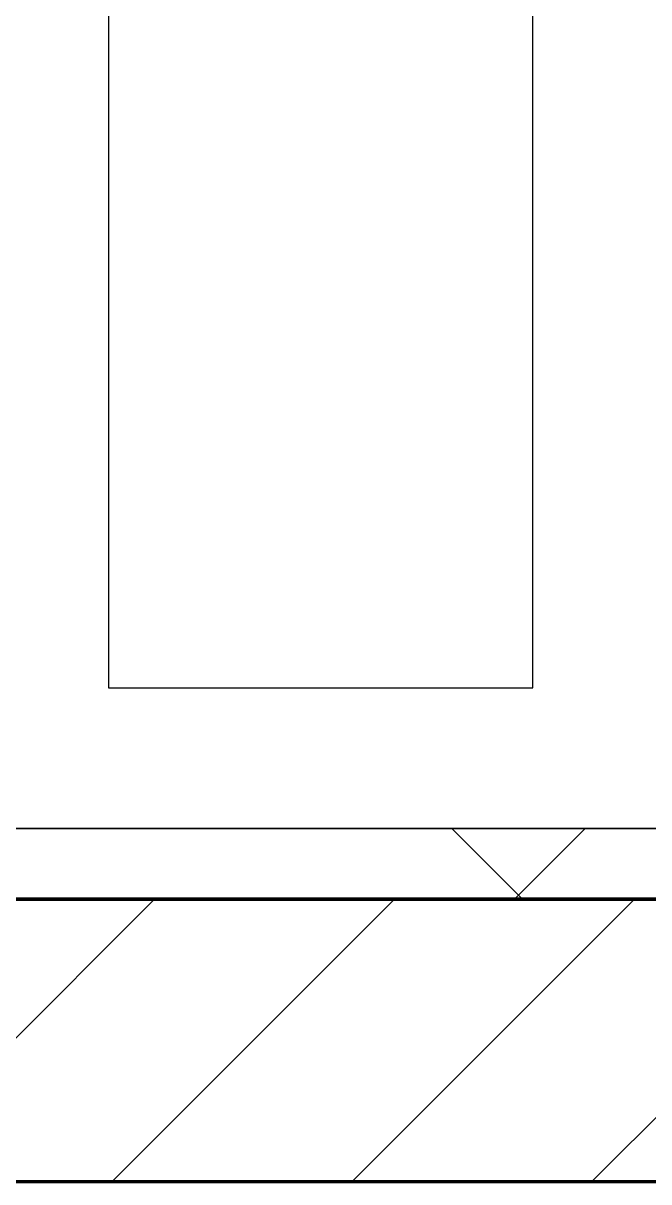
# Model space of a CAD drawing. Header units: millimetres. Extents: x -794334 to -714814, y -17806 to 22403.
# Drawn here: x -754692 to -754249, y -4021 to -3201 of the extents above; entities that cross this region are included whole.
import ezdxf
from ezdxf.xclip import XClip

# ---------------------------------------------------------------- set-up
doc = ezdxf.new("R2010")
doc.units = ezdxf.units.MM
doc.header["$XCLIPFRAME"] = 0
doc.layers.add('000 - WIPEOUT', color=250, linetype='Continuous')
doc.layers.add('A11_ALU.SOLID SHEET', color=2, linetype='Continuous')
for name, color, linetype, lineweight in [('A-GLAZ-CURT', 2, 'Continuous', 9), ('A-WALL', 5, 'Continuous', 35), ('A-WALL-FNSH', 2, 'Continuous', 35), ('A-WALL-PATT', 1, 'Continuous', 35), ('WALL-E', 2, 'Continuous', 35)]:
    doc.layers.add(name, color=color, linetype=linetype, lineweight=lineweight)

# ---------------------------------------------------------------- blocks, each defined once
blk = doc.blocks.new('PPLS-PP19_Custom Tile Pattern - Custom Tile Pattern-V157-4252-01 ENLARGED CONCOURSE LEVEL - REFLECTED CEILING PLAN - SHEET 3')
at = {"layer": 'A-GLAZ-CURT'}
for p, q in [((-300, 0), (300, 0)), ((300, 0), (-300, 0)), ((195.99, 0), (213.31, 0)), ((213.31, 0), (195.99, 0)), ((230.06, 0), (300, 0)), ((-300, -50), (300, -50)), ((300, -50), (-300, -50))]:
    blk.add_line(p, q, dxfattribs=at)
for points, knots in [([(94.4, 0), (94.4, 0), (94.64, 0), (99.11, 0), (108.97, 0), (120.79, 0), (139.94, 0), (163.31, 0), (185.23, 0), (193.62, 0), (194.69, 0), (194.79, 0)], [-2348.345796, -2348.345796, -2348.345796, -2348.345796, -2310.419338, -2233.599744, -2052.234781, -1843.028543, -1530.39897, -1095.004608, -529.74427, -295.064701, -265.121568, -265.121568, -265.121568, -265.121568]), ([(193.8, 0), (193.33, 0), (190.11, 0), (183.13, 0), (171, 0), (161.95, 0), (161.28, 0), (158.35, 0), (157.85, 0), (157.77, 0)], [-11665.349007, -11665.349007, -11665.349007, -11665.349007, -11565.880756, -11105.624034, -10839.086983, -10768.332124, -10666.779182, -10580.760289, -10550.278881, -10550.278881, -10550.278881, -10550.278881]), ([(300, 0), (286.53, 0), (254.22, 0), (207.11, 0), (177.41, 0), (159.34, 0), (158.33, 0), (158.3, 0)], [-285.253232, -285.253232, -285.253232, -285.253232, -244.693688, -187.987675, -143.776725, -129.632772, -123.352749, -123.352749, -123.352749, -123.352749]), ([(159.07, 0), (159.13, 0), (160.84, 0), (165.21, 0), (174.15, 0), (185.98, 0), (208.82, 0), (219.42, 0), (230.06, 0)], [-115.643202, -115.643202, -115.643202, -115.643202, -114.681583, -87.660824, -65.295536, -41.623857, -24.459831, 0, 0, 0, 0]), ([(234.97, 0), (232.5, 0), (226.13, 0), (221.1, 0), (200.27, 0), (182.99, 0), (174.27, 0), (169.67, 0), (168.99, 0)], [-9351.480232, -9351.480232, -9351.480232, -9351.480232, -9221.510254, -9016.44624, -8717.832359, -8253.978395, -8152.463617, -8069.855175, -8069.855175, -8069.855175, -8069.855175]), ([(215.22, 0), (214.62, 0), (210.55, 0), (203.98, 0), (187.54, 0), (175.3, 0), (169.49, 0)], [-203.825446, -203.825446, -203.825446, -203.825446, -198.527383, -184.406837, -162.427601, -142.916156, -142.916156, -142.916156, -142.916156]), ([(171.51, 0), (176.48, 0), (193.23, 0), (201.73, 0), (208.81, 0), (213.51, 0), (226.75, 0), (234.98, 0)], [-7971.819559, -7971.819559, -7971.819559, -7971.819559, -7784.112253, -7606.717214, -7289.299508, -7042.621073, -6659.493746, -6659.493746, -6659.493746, -6659.493746]), ([(172.07, 0), (177.66, 0), (187.87, 0), (201.08, 0), (207.47, 0), (213.96, 0), (215.11, 0)], [-255.364076, -255.364076, -255.364076, -255.364076, -237.955587, -223.92608, -215.862851, -208.75215, -208.75215, -208.75215, -208.75215]), ([(300, 0), (288.22, 0), (262, 0), (230.43, 0), (219.94, 0), (219.02, 0)], [-12528.858583, -12528.858583, -12528.858583, -12528.858583, -11905.454923, -11162.864862, -10856.732305, -10856.732305, -10856.732305, -10856.732305]), ([(219.9, 0), (220.86, 0), (225.02, 0), (231.21, 0), (235, 0)], [-10670.940496, -10670.940496, -10670.940496, -10670.940496, -10511.382485, -10226.49443, -10226.49443, -10226.49443, -10226.49443]), ([(235.49, 0), (236.98, 0), (249.55, 0), (266.73, 0), (281.71, 0), (291.71, 0), (296.52, 0), (297.86, 0), (298.09, 0)], [-6651.550015, -6651.550015, -6651.550015, -6651.550015, -6582.165592, -6068.460911, -5766.029927, -5566.724884, -5280.360606, -5199.253518, -5199.253518, -5199.253518, -5199.253518]), ([(235.79, 0), (239.5, 0), (244.08, 0), (246.54, 0), (246.96, 0)], [-10206.460975, -10206.460975, -10206.460975, -10206.460975, -9925.173265, -9834.877357, -9834.877357, -9834.877357, -9834.877357]), ([(247.1, 0), (246.76, 0), (245.04, 0), (240.67, 0), (236.72, 0), (236.05, 0)], [-9649.085549, -9649.085549, -9649.085549, -9649.085549, -9581.591397, -9406.094246, -9370.397836, -9370.397836, -9370.397836, -9370.397836]), ([(284.76, 0), (284.76, 0), (285.09, 0), (287.47, 0), (293.59, 0), (297.76, 0), (300, 0)], [-4110.630118, -4110.630118, -4110.630118, -4110.630118, -4053.389046, -3959.664717, -3862.421465, -3746.95702, -3746.95702, -3746.95702, -3746.95702]), ([(297.38, 0), (295.84, 0), (291.62, 0), (285.38, 0), (284.87, 0)], [-4803.172655, -4803.172655, -4803.172655, -4803.172655, -4358.271401, -4143.037883, -4143.037883, -4143.037883, -4143.037883])]:
    blk.add_open_spline(points, degree=3, knots=knots, dxfattribs=at)
blk.add_open_spline([(195.11, 0), (194.91, 0), (194.44, 0), (193.8, 0)], degree=3, dxfattribs=at)
blk = doc.blocks.new('PPLS-PP19_Custom Tile Pattern - Custom Tile Pattern-V158-4252-01 ENLARGED CONCOURSE LEVEL - REFLECTED CEILING PLAN - SHEET 3')
at = {"layer": 'A-GLAZ-CURT'}
for p, q in [((-300, 0), (300, 0)), ((300, 0), (-300, 0)), ((-293.07, 0), (-275.75, 0)), ((-275.75, 0), (-293.07, 0)), ((-222.32, 0), (-205, 0)), ((-205, 0), (-222.32, 0)), ((-300, -50), (300, -50)), ((300, -50), (-300, -50))]:
    blk.add_line(p, q, dxfattribs=at)
at = {"layer": 'A-GLAZ-CURT', "flags": 128}
for points in [[(-300, 0), (-291.56, 0), (-283.3, 0), (-275.2, 0), (-267.26, 0), (-259.45, 0), (-251.77, 0), (-244.2, 0), (-236.74, 0), (-229.36, 0)], [(-229.72, 0), (-236.97, 0), (-244.39, 0), (-251.96, 0), (-259.67, 0), (-267.51, 0), (-275.48, 0), (-283.55, 0), (-291.73, 0), (-300, 0)], [(-229.26, 0), (-222.06, 0), (-214.83, 0), (-207.71, 0), (-200.76, 0), (-194.02, 0), (-187.54, 0), (-181.38, 0), (-175.58, 0), (-170.25, 0), (-165.64, 0), (-162.01, 0)], [(-161.39, 0), (-164.95, 0), (-169.65, 0), (-174.47, 0), (-179.49, 0), (-184.81, 0), (-190.44, 0), (-196.37, 0), (-202.58, 0), (-209.04, 0), (-215.73, 0), (-222.63, 0), (-229.25, 0)], [(-161.29, 0), (-159.53, 0), (-157.46, 0), (-154.52, 0), (-149.42, 0), (-141.84, 0), (-132.81, 0), (-126.08, 0)], [(-125.17, 0), (-128.55, 0), (-134.16, 0), (-140.03, 0), (-145.5, 0), (-150.63, 0), (-155.53, 0), (-160.27, 0)]]:
    blk.add_lwpolyline(points, dxfattribs=at)
at = {"layer": 'A-GLAZ-CURT'}
for points, knots in [([(-300, 0), (-284.65, 0), (-236.57, 0), (-174.61, 0), (-129.95, 0), (-110.8, 0), (-99.5, 0), (-91.46, 0)], [-5323.127839, -5323.127839, -5323.127839, -5323.127839, -4502.809032, -2700.551212, -1002.059161, -460.363443, 0, 0, 0, 0]), ([(-229.57, 0), (-246.21, 0), (-268.89, 0), (-294.48, 0), (-300, 0)], [-14795.917182, -14795.917182, -14795.917182, -14795.917182, -13729.592194, -13439.944408, -13439.944408, -13439.944408, -13439.944408]), ([(-137.88, 0), (-140.56, 0), (-147.66, 0), (-147.69, 0), (-158.72, 0), (-174.02, 0), (-185.59, 0), (-209.77, 0), (-232.01, 0), (-255.22, 0), (-262.59, 0), (-264.9, 0), (-265.4, 0)], [-3187.727384, -3187.727384, -3187.727384, -3187.727384, -2919.378265, -2477.344047, -2237.412286, -2029.680487, -1755.085331, -1400.429864, -858.079193, -543.655514, -208.940337, 0, 0, 0, 0]), ([(-258.6, 0), (-257.91, 0), (-254.26, 0), (-243.63, 0), (-234.18, 0), (-229.35, 0)], [-5722.54675, -5722.54675, -5722.54675, -5722.54675, -5657.471696, -5413.335975, -5146.45144, -5146.45144, -5146.45144, -5146.45144]), ([(-133.82, 0), (-135.51, 0), (-137.8, 0), (-149.31, 0), (-162.01, 0), (-177.91, 0), (-199.46, 0), (-216.65, 0), (-231.26, 0), (-233.46, 0), (-234, 0)], [-2731.647847, -2731.647847, -2731.647847, -2731.647847, -2418.507304, -2308.929706, -2113.765672, -1763.376603, -1422.553702, -978.033455, -846.069444, -682.911962, -682.911962, -682.911962, -682.911962]), ([(-233.49, 0), (-233.44, 0), (-232.38, 0), (-230.74, 0), (-225.3, 0), (-223.63, 0)], [-455.274641, -455.274641, -455.274641, -455.274641, -440.605512, -119.536984, 0, 0, 0, 0]), ([(-94.06, 0), (-105.72, 0), (-140.13, 0), (-188.55, 0), (-224.12, 0), (-229.26, 0)], [-18476.414712, -18476.414712, -18476.414712, -18476.414712, -17136.203329, -15131.813646, -14802.690302, -14802.690302, -14802.690302, -14802.690302]), ([(-229.26, 0), (-226.95, 0), (-221.36, 0), (-213.1, 0), (-200.2, 0), (-185.8, 0), (-173.22, 0), (-162.95, 0), (-161.36, 0)], [-5144.843916, -5144.843916, -5144.843916, -5144.843916, -5017.494783, -4832.723979, -4666.091899, -4349.945572, -4000.813434, -3925.950149, -3925.950149, -3925.950149, -3925.950149]), ([(-223.63, 0), (-219.39, 0), (-206.17, 0), (-188.58, 0), (-169.02, 0), (-152.12, 0), (-136.84, 0), (-127.33, 0), (-124.19, 0), (-123.43, 0), (-123.28, 0)], [-5463.295695, -5463.295695, -5463.295695, -5463.295695, -5161.076232, -4739.070012, -4465.409639, -4149.119819, -3839.893365, -3647.167523, -3488.92562, -3439.852845, -3439.852845, -3439.852845, -3439.852845]), ([(-152.35, 0), (-151.03, 0), (-147.71, 0), (-143.57, 0), (-138.62, 0)], [-3494.978217, -3494.978217, -3494.978217, -3494.978217, -3371.022232, -3227.460399, -3227.460399, -3227.460399, -3227.460399]), ([(-118.78, 0), (-121.86, 0), (-126.28, 0), (-136.96, 0), (-147.46, 0), (-150.03, 0), (-150.57, 0)], [-5938.474035, -5938.474035, -5938.474035, -5938.474035, -5700.061948, -5508.838257, -5298.784692, -5196.16478, -5196.16478, -5196.16478, -5196.16478]), ([(-150.34, 0), (-150.07, 0), (-147.75, 0), (-142.6, 0), (-127.26, 0), (-107.3, 0), (-90.42, 0), (-75.26, 0), (-68.41, 0), (-65.12, 0), (-63.63, 0)], [-4948.728362, -4948.728362, -4948.728362, -4948.728362, -4883.323924, -4440.880425, -4054.690705, -3793.097032, -3402.597032, -3144.956779, -3050.982048, -2969.237017, -2969.237017, -2969.237017, -2969.237017]), ([(-26.75, 0), (-27.82, 0), (-36.18, 0), (-53.55, 0), (-78.2, 0), (-110.94, 0), (-130.52, 0), (-147.74, 0), (-149.07, 0)], [-8718.362214, -8718.362214, -8718.362214, -8718.362214, -8532.293389, -8073.216054, -7508.296369, -7004.680444, -6449.282163, -6277.220794, -6277.220794, -6277.220794, -6277.220794]), ([(-148.23, 0), (-146.94, 0), (-140.15, 0), (-137.28, 0), (-133.93, 0), (-128.78, 0), (-126.5, 0)], [-6162.058746, -6162.058746, -6162.058746, -6162.058746, -6017.569127, -5560.701257, -5364.112219, -5231.017328, -5231.017328, -5231.017328, -5231.017328]), ([(-93.5, 0), (-96.38, 0), (-106.94, 0), (-122.65, 0), (-139.03, 0), (-146.11, 0), (-146.95, 0)], [-1538.910998, -1538.910998, -1538.910998, -1538.910998, -1374.161226, -945.742622, -741.901385, -489.130243, -489.130243, -489.130243, -489.130243]), ([(-146.69, 0), (-146.59, 0), (-145.49, 0), (-135.69, 0), (-128.29, 0), (-125.15, 0)], [-420.34245, -420.34245, -420.34245, -420.34245, -406.956646, -290.263673, 0, 0, 0, 0]), ([(-127.41, 0), (-131.63, 0), (-133.16, 0), (-134.09, 0), (-134.15, 0)], [-8540.990293, -8540.990293, -8540.990293, -8540.990293, -8266.114998, -8246.473386, -8246.473386, -8246.473386, -8246.473386]), ([(-134.15, 0), (-133.32, 0), (-130.31, 0), (-117.33, 0), (-92.04, 0), (-74.02, 0), (-62.74, 0), (-60.36, 0), (-59.97, 0)], [-7657.439573, -7657.439573, -7657.439573, -7657.439573, -7293.749979, -6839.55839, -6236.997189, -5713.340575, -5140.470607, -5006.787413, -5006.787413, -5006.787413, -5006.787413]), ([(-120.13, 0), (-120.14, 0), (-120.24, 0), (-121.3, 0), (-129.25, 0), (-133.82, 0)], [-2933.992132, -2933.992132, -2933.992132, -2933.992132, -2920.575025, -2840.280255, -2731.647847, -2731.647847, -2731.647847, -2731.647847]), ([(-113.43, 0), (-113.44, 0), (-113.96, 0), (-119.73, 0), (-125.43, 0), (-127.03, 0), (-127.41, 0)], [-328.499627, -328.499627, -328.499627, -328.499627, -282.672656, -98.539552, -24.539552, 0, 0, 0, 0]), ([(-126.5, 0), (-122.44, 0), (-108.71, 0), (-86.68, 0), (-63.44, 0), (-54.4, 0), (-48.53, 0), (-36.15, 0), (-29.59, 0), (-26.65, 0)], [-5231.017328, -5231.017328, -5231.017328, -5231.017328, -4994.692869, -4542.524482, -4008.285538, -3689.699207, -3546.54457, -3315.260113, -3113.700791, -3113.700791, -3113.700791, -3113.700791]), ([(-125.15, 0), (-124.93, 0), (-121.96, 0), (-113.01, 0), (-98.9, 0), (-85.29, 0), (-71.67, 0), (-65.93, 0), (-65.07, 0)], [-3362.7396, -3362.7396, -3362.7396, -3362.7396, -3342.215224, -3074.362186, -2902.289527, -2605.247022, -2322.099534, -2241.8264, -2241.8264, -2241.8264, -2241.8264]), ([(-122.08, 0), (-122.01, 0), (-121.69, 0), (-121.2, 0), (-120.88, 0)], [-3136.336417, -3136.336417, -3136.336417, -3136.336417, -3110.304437, -3035.164275, -3035.164275, -3035.164275, -3035.164275]), ([(-36.33, 0), (-36.43, 0), (-37.27, 0), (-45.02, 0), (-46.13, 0), (-60.59, 0), (-81.23, 0), (-99.51, 0), (-114.02, 0), (-117.28, 0), (-118.78, 0)], [-1855.773136, -1855.773136, -1855.773136, -1855.773136, -1810.870157, -1672.078046, -1405.135169, -1060.00838, -740.068933, -229.489605, -116.330425, 0, 0, 0, 0]), ([(-117.74, 0), (-117.19, 0), (-114.78, 0), (-113.43, 0), (-113.43, 0)], [-821.249067, -821.249067, -821.249067, -821.249067, -394.672656, -330.879064, -330.879064, -330.879064, -330.879064]), ([(-36.62, 0), (-36.62, 0), (-40.35, 0), (-44.32, 0), (-58.97, 0), (-85.2, 0), (-107.61, 0), (-116.56, 0), (-117.56, 0)], [-4069.478503, -4069.478503, -4069.478503, -4069.478503, -3858.647035, -3538.256648, -2842.901703, -2193.204658, -1433.981041, -985.49888, -985.49888, -985.49888, -985.49888]), ([(-115.82, 0), (-114.96, 0), (-110.41, 0), (-96.78, 0), (-71.33, 0), (-42.53, 0), (-12.78, 0), (4.23, 0), (9.64, 0), (10.14, 0), (10.18, 0)], [-5724.064692, -5724.064692, -5724.064692, -5724.064692, -5430.283136, -5103.229623, -4799.173296, -4065.652676, -3589.737505, -3285.047089, -3066.359526, -3044.715262, -3044.715262, -3044.715262, -3044.715262]), ([(-93.51, 0), (-94.48, 0), (-100.87, 0), (-112.01, 0), (-114.94, 0), (-115.63, 0)], [-840.662974, -840.662974, -840.662974, -840.662974, -789.402658, -501.969187, -243.577221, -243.577221, -243.577221, -243.577221]), ([(-72.93, 0), (-75.51, 0), (-82.04, 0), (-89.72, 0), (-93.5, 0)], [-19442.345229, -19442.345229, -19442.345229, -19442.345229, -18935.241197, -18497.928, -18497.928, -18497.928, -18497.928]), ([(9.32, 0), (9.08, 0), (7.65, 0), (2.57, 0), (-12.23, 0), (-25.64, 0), (-40, 0), (-56.24, 0), (-74.37, 0), (-86.11, 0), (-92.84, 0)], [-2922.926651, -2922.926651, -2922.926651, -2922.926651, -2882.788014, -2720.818881, -2518.50168, -2125.455881, -1792.521578, -1466.981642, -1208.454564, -852.520273, -852.520273, -852.520273, -852.520273]), ([(-91.46, 0), (-90.09, 0), (-84.7, 0), (-77.43, 0), (-72.73, 0), (-72.64, 0), (-72.64, 0)], [-19832.387487, -19832.387487, -19832.387487, -19832.387487, -19753.885894, -19541.04734, -19478.625389, -19471.062469, -19471.062469, -19471.062469, -19471.062469]), ([(-63.96, 0), (-64.13, 0), (-72.5, 0), (-80.63, 0), (-86.16, 0)], [-2171.769325, -2171.769325, -2171.769325, -2171.769325, -2007.031671, -1681.3698, -1681.3698, -1681.3698, -1681.3698]), ([(-29.03, 0), (-33.97, 0), (-43.74, 0), (-56.37, 0), (-71.66, 0), (-77.83, 0), (-82.66, 0), (-83.28, 0), (-83.28, 0)], [-2680.714891, -2680.714891, -2680.714891, -2680.714891, -2413.671296, -2161.752162, -2006.592567, -1646.621388, -1424.436217, -1393.971743, -1393.971743, -1393.971743, -1393.971743]), ([(-83.28, 0), (-83.28, 0), (-82.91, 0), (-76.14, 0), (-62.97, 0), (-48.14, 0), (-36.49, 0), (-33.57, 0), (-29.94, 0), (-28.57, 0)], [-1393.4169, -1393.4169, -1393.4169, -1393.4169, -1353.722004, -1274.333717, -1073.56893, -651.549973, -296.515819, -83.513472, 0, 0, 0, 0]), ([(-66.39, 0), (-66.39, 0), (-63.63, 0), (-53.63, 0), (-34.42, 0), (-29.82, 0), (-29.19, 0)], [-2493.31794, -2493.31794, -2493.31794, -2493.31794, -2315.303971, -1809.437387, -963.711516, -666.19313, -666.19313, -666.19313, -666.19313]), ([(-25.64, 0), (-34.8, 0), (-51.23, 0), (-65.77, 0), (-66.37, 0), (-66.38, 0)], [-3486.088692, -3486.088692, -3486.088692, -3486.088692, -2981.410125, -2542.574734, -2498.224237, -2498.224237, -2498.224237, -2498.224237]), ([(-63.63, 0), (-61.49, 0), (-57.39, 0), (-54.49, 0), (-45.2, 0), (-40.79, 0), (-40.46, 0), (-40.44, 0)], [-2969.237017, -2969.237017, -2969.237017, -2969.237017, -2851.217951, -2734.127174, -2474.780881, -2410.990208, -2350.645972, -2350.645972, -2350.645972, -2350.645972]), ([(-58.83, 0), (-58.37, 0), (-57.29, 0), (-54.23, 0), (-46.33, 0), (-42.62, 0), (-41.76, 0)], [-4859.52896, -4859.52896, -4859.52896, -4859.52896, -4680.891996, -4469.85053, -4321.566175, -4270.495146, -4270.495146, -4270.495146, -4270.495146]), ([(-51.83, 0), (-51.83, 0), (-51.78, 0), (-47.4, 0), (-46.01, 0), (-40.22, 0), (-36.78, 0)], [-632.814994, -632.814994, -632.814994, -632.814994, -627.965721, -508.377888, -260.442412, 0, 0, 0, 0]), ([(42.24, 0), (39.82, 0), (33.46, 0), (24.07, 0), (12.82, 0), (-2.9, 0), (-20.62, 0), (-32.81, 0), (-44.85, 0), (-51.43, 0), (-51.79, 0)], [-2440.196412, -2440.196412, -2440.196412, -2440.196412, -2313.748533, -2106.613311, -1925.670641, -1617.263037, -1290.787923, -1039.307308, -819.71621, -644.910881, -644.910881, -644.910881, -644.910881]), ([(-41.76, 0), (-39.9, 0), (-37.72, 0), (-36.92, 0), (-36.77, 0)], [-4270.495146, -4270.495146, -4270.495146, -4270.495146, -4161.040818, -4106.245333, -4106.245333, -4106.245333, -4106.245333]), ([(-36.29, 0), (-36.29, 0), (-34.66, 0), (-28.88, 0), (-26.95, 0), (-26.54, 0)], [-9150.272121, -9150.272121, -9150.272121, -9150.272121, -9057.163041, -8919.836787, -8834.607043, -8834.607043, -8834.607043, -8834.607043]), ([(30.82, 0), (29.27, 0), (20.14, 0), (3.54, 0), (-16.58, 0), (-34.76, 0), (-36.04, 0)], [-10462.034656, -10462.034656, -10462.034656, -10462.034656, -10363.088938, -9884.23066, -9424.652049, -9182.880979, -9182.880979, -9182.880979, -9182.880979]), ([(-33.34, 0), (-33.34, 0), (-32.93, 0), (-31.16, 0), (-30.52, 0)], [-2415.024266, -2415.024266, -2415.024266, -2415.024266, -2357.633367, -2323.618664, -2323.618664, -2323.618664, -2323.618664]), ([(70.61, 0), (66.16, 0), (55.8, 0), (39.61, 0), (24.74, 0), (2.64, 0), (-17.84, 0), (-30.57, 0), (-31.82, 0), (-32, 0)], [-4647.237329, -4647.237329, -4647.237329, -4647.237329, -4326.416877, -4098.545751, -3766.694881, -3333.063701, -2994.501669, -2698.150104, -2614.070998, -2614.070998, -2614.070998, -2614.070998]), ([(-30.76, 0), (-30.73, 0), (-30.34, 0), (-28.4, 0), (-25.83, 0)], [-54176.191683, -54176.191683, -54176.191683, -54176.191683, -54157.274271, -53946.991625, -53946.991625, -53946.991625, -53946.991625]), ([(-25.63, 0), (-26.09, 0), (-27.9, 0), (-29.52, 0), (-30.21, 0)], [-54517.629259, -54517.629259, -54517.629259, -54517.629259, -54461.685999, -54290.791712, -54290.791712, -54290.791712, -54290.791712]), ([(8.33, 0), (8.19, 0), (7.18, 0), (0.32, 0), (-13.89, 0), (-24.92, 0), (-29.03, 0)], [-3574.286521, -3574.286521, -3574.286521, -3574.286521, -3526.962355, -3285.499107, -2903.012179, -2680.714891, -2680.714891, -2680.714891, -2680.714891]), ([(-28.98, 0), (-28.66, 0), (-27.39, 0), (-24.45, 0), (-22.56, 0)], [-166.548282, -166.548282, -166.548282, -166.548282, -102.06493, 0, 0, 0, 0]), ([(-28.57, 0), (-26.93, 0), (-20.29, 0), (-11.45, 0), (2.08, 0), (13.15, 0), (21.24, 0), (24.62, 0), (24.72, 0), (24.72, 0)], [-5361.429781, -5361.429781, -5361.429781, -5361.429781, -5261.36855, -5050.479954, -4785.90057, -4596.498881, -4445.288762, -4384.376941, -4376.041937, -4376.041937, -4376.041937, -4376.041937]), ([(-25.65, 0), (-23.26, 0), (-19.69, 0), (-15.75, 0), (-15.19, 0)], [-53942.291627, -53942.291627, -53942.291627, -53942.291627, -53749.15266, -53717.791567, -53717.791567, -53717.791567, -53717.791567]), ([(-25.63, 0), (-22.36, 0), (-13.16, 0), (8.61, 0), (15.02, 0), (22.91, 0), (31, 0), (39.04, 0), (51.19, 0), (58.74, 0), (61.34, 0), (61.45, 0)], [-3090.342842, -3090.342842, -3090.342842, -3090.342842, -2864.387349, -2439.246196, -2084.094819, -1956.422387, -1818.904206, -1645.594513, -1443.202566, -1228.752106, -1120.932285, -1120.932285, -1120.932285, -1120.932285]), ([(-13, 0), (-14.35, 0), (-17.42, 0), (-23.39, 0), (-25.57, 0)], [-55207.591944, -55207.591944, -55207.591944, -55207.591944, -54789.006179, -54519.99177, -54519.99177, -54519.99177, -54519.99177]), ([(-25.45, 0), (-24.06, 0), (-15.77, 0), (5.99, 0), (22.06, 0), (35.94, 0), (40.18, 0), (42.24, 0)], [-2226.80122, -2226.80122, -2226.80122, -2226.80122, -2142.497158, -1716.209403, -1206.526904, -1089.329421, -980.484352, -980.484352, -980.484352, -980.484352]), ([(-25.4, 0), (-24.28, 0), (-14.75, 0), (8.83, 0), (43.36, 0), (70.92, 0), (82.12, 0), (83.66, 0)], [-5933.180103, -5933.180103, -5933.180103, -5933.180103, -5862.463379, -5340.621928, -4573.028122, -4094.177415, -3869.465285, -3869.465285, -3869.465285, -3869.465285]), ([(31.18, 0), (25.97, 0), (11.99, 0), (-7.07, 0), (-20.51, 0), (-25.01, 0)], [-4496.803627, -4496.803627, -4496.803627, -4496.803627, -4222.080604, -3745.412743, -3497.513932, -3497.513932, -3497.513932, -3497.513932]), ([(-22.56, 0), (-20.27, 0), (-17.03, 0), (-11.36, 0), (-7.66, 0), (-6.6, 0), (-6.44, 0)], [-56468.192263, -56468.192263, -56468.192263, -56468.192263, -56344.022017, -56303.229861, -56166.290093, -56124.392176, -56124.392176, -56124.392176, -56124.392176]), ([(-15.19, 0), (-13.07, 0), (7.48, 0), (29.35, 0), (41.98, 0), (42.03, 0)], [-461.142613, -461.142613, -461.142613, -461.142613, -429.606584, -390.253598, -390.072149, -390.072149, -390.072149, -390.072149]), ([(-6.54, 0), (-6.73, 0), (-7.2, 0), (-7.6, 0), (-7.79, 0)], [-56009.792147, -56009.792147, -56009.792147, -56009.792147, -55949.290093, -55895.192118, -55895.192118, -55895.192118, -55895.192118]), ([(-2.63, 0), (-2.47, 0), (-1.22, 0), (4.92, 0), (15.97, 0), (22.54, 0), (24.49, 0)], [-226.825321, -226.825321, -226.825321, -226.825321, -220.269177, -206.416616, -198.214427, -187.717507, -187.717507, -187.717507, -187.717507]), ([(103.09, 0), (101.08, 0), (86.31, 0), (63.34, 0), (35.84, 0), (12, 0), (3.08, 0), (-1.67, 0), (-2.25, 0)], [-375.435014, -375.435014, -375.435014, -375.435014, -369.147452, -330.153101, -307.516438, -285.83788, -246.234814, -234.646884, -234.646884, -234.646884, -234.646884]), ([(24.69, 0), (24.54, 0), (20.99, 0), (15.48, 0), (10.8, 0), (9.63, 0)], [-4368.572414, -4368.572414, -4368.572414, -4368.572414, -4306.476363, -4080.000647, -3772.857994, -3772.857994, -3772.857994, -3772.857994]), ([(18.16, 0), (19.15, 0), (24.25, 0), (25.66, 0), (26.12, 0)], [-5700.113719, -5700.113719, -5700.113719, -5700.113719, -5554.232259, -5302.431367, -5302.431367, -5302.431367, -5302.431367]), ([(110.17, 0), (108.09, 0), (103.3, 0), (92.38, 0), (85.59, 0), (74.4, 0), (62.26, 0), (51.85, 0), (43.81, 0), (29.53, 0), (20.67, 0), (18.85, 0), (18.16, 0)], [-7947.40462, -7947.40462, -7947.40462, -7947.40462, -7723.759874, -7531.75727, -7135.649961, -6924.452779, -6738.82075, -6548.303034, -6314.283804, -6135.05769, -5972.647715, -5832.674503, -5832.674503, -5832.674503, -5832.674503]), ([(27.44, 0), (27.9, 0), (29.54, 0), (38.07, 0), (53.39, 0), (71.67, 0), (84.83, 0), (86.01, 0), (92.51, 0), (94.33, 0)], [-5037.309798, -5037.309798, -5037.309798, -5037.309798, -4887.603822, -4705.298446, -4353.683244, -3960.84581, -3759.045785, -3336.541051, -2783.776468, -2783.776468, -2783.776468, -2783.776468]), ([(27.89, 0), (29.09, 0), (32.54, 0), (38.86, 0), (42.23, 0)], [-147.777612, -147.777612, -147.777612, -147.777612, -135.792042, -124.354776, -124.354776, -124.354776, -124.354776])]:
    blk.add_open_spline(points, degree=3, knots=knots, dxfattribs=at)
for points in [[(-160.82, 0), (-159.24, 0), (-157.93, 0), (-157.22, 0)], [(-86.16, 0), (-88.54, 0), (-90.94, 0), (-93.38, 0)], [(-39.84, 0), (-39.08, 0), (-38.11, 0), (-37.36, 0)], [(-36.78, 0), (-33.43, 0), (-29.64, 0), (-25.64, 0)], [(-30.52, 0), (-28.76, 0), (-27.17, 0), (-25.62, 0)], [(24.49, 0), (25.23, 0), (25.72, 0), (26.04, 0)], [(42.02, 0), (38.51, 0), (34.71, 0), (30.82, 0)]]:
    blk.add_open_spline(points, degree=3, dxfattribs=at)
blk = doc.blocks.new('*U1029')
at = {"layer": 'A-GLAZ-CURT'}
for name, p in [('PPLS-PP19_Custom Tile Pattern - Custom Tile Pattern-V157-4252-01 ENLARGED CONCOURSE LEVEL - REFLECTED CEILING PLAN - SHEET 3', (24002.37, -7350)), ('PPLS-PP19_Custom Tile Pattern - Custom Tile Pattern-V158-4252-01 ENLARGED CONCOURSE LEVEL - REFLECTED CEILING PLAN - SHEET 3', (24602.37, -7350))]:
    blk.add_blockref(name, p, dxfattribs=at)
blk = doc.blocks.new('*U1240')
at = {"color": 3}
blk.add_wipeout([(-437.5, -9450), (437.5, -9450), (437.5, -9750), (-437.5, -9750)], dxfattribs=at).dxf.layer = '000 - WIPEOUT'
at = {"layer": 'A11_ALU.SOLID SHEET', "color": 0, "linetype": 'ByBlock'}
blk.add_lwpolyline([(-437.5, -9750), (437.5, -9750), (437.5, -9450), (-437.5, -9450)], close=True, dxfattribs=at)
blk = doc.blocks.new('*U1630')
blk.add_lwpolyline([(22690, -750), (19166.45, -750), (19116.45, -700), (18966.44, -550), (-101025.39, -550), (-101025.39, -6704.96), (-96300, -6704.96), (-96300, -7350), (-94497.63, -7350), (17250, -7350), (17250, -6849.96), (18300, -6849.96), (22690, -6849.96)], close=True)
at = {"layer": 'A11_ALU.SOLID SHEET', "color": 0, "linetype": 'ByBlock', "rotation": 90}
blk.add_blockref('*U1240', (-19400, -6813), dxfattribs=at)

msp = doc.modelspace()

# ---------------------------------------------------------------- block references
at = {"layer": 'A11_ALU.SOLID SHEET'}
ref = msp.add_blockref('*U1630', (-744681.24, 3579.02), dxfattribs=at)
XClip(ref).set_block_clipping_path([(-45802.4668593339, -9620.0029952967), (23702.8690583039, 10334.9999958097)])

# ---------------------------------------------------------------- next in the draw order: hatches: boundary and pattern name
at = {"layer": 'A-WALL-PATT', "lineweight": 9}
h = msp.add_hatch(dxfattribs=at)
h.set_pattern_fill('FP_5', color=256, style=0, pattern_type=2)
h.set_pattern_definition([(45, (0, 0), (-212.13203, 212.13203), []), (135, (0, 0), (-212.13203, -212.13203), [])])
h.paths.add_polyline_path([(-727630.24, -3820.98), (-727382.37, -3820.98), (-727382.37, -3770.98), (-790483.7, -3770.98), (-790483.7, -3820.98), (-727766, -3820.98)])
h = msp.add_hatch(dxfattribs=at)
h.set_pattern_fill('FP_2', color=256, style=0, pattern_type=2)
h.set_pattern_definition([(45, (0, 0), (-84.852814, 84.852814), [])])
h.paths.add_polyline_path([(-727382.37, -4020.98), (-727382.37, -3820.98), (-790483.7, -3820.98), (-790483.7, -4020.98), (-727494.49, -4020.98)])

# ---------------------------------------------------------------- next in the draw order: linework, layer by layer
at = {"layer": 'A-WALL', "color": 7, "lineweight": 70}
for p, q in [((-755180, -3820.98), (-752780, -3820.98)), ((-752780, -3820.98), (-755180, -3820.98)), ((-752780, -4020.98), (-755180, -4020.98))]:
    msp.add_line(p, q, dxfattribs=at)
at = {"layer": 'A-WALL-FNSH', "color": 250}
msp.add_line((-755180, -3770.98), (-752780, -3770.98), dxfattribs=at)
at = {"layer": 'WALL-E'}
for p, q in [((-727382.37, -4020.98), (-790483.7, -4020.98)), ((-790483.7, -4020.98), (-727382.37, -4020.98))]:
    msp.add_line(p, q, dxfattribs=at)

# ---------------------------------------------------------------- next in the draw order: block references
msp.add_blockref('*U1029', (-778882.37, 3579.02))

doc.saveas('drawing.dxf')
